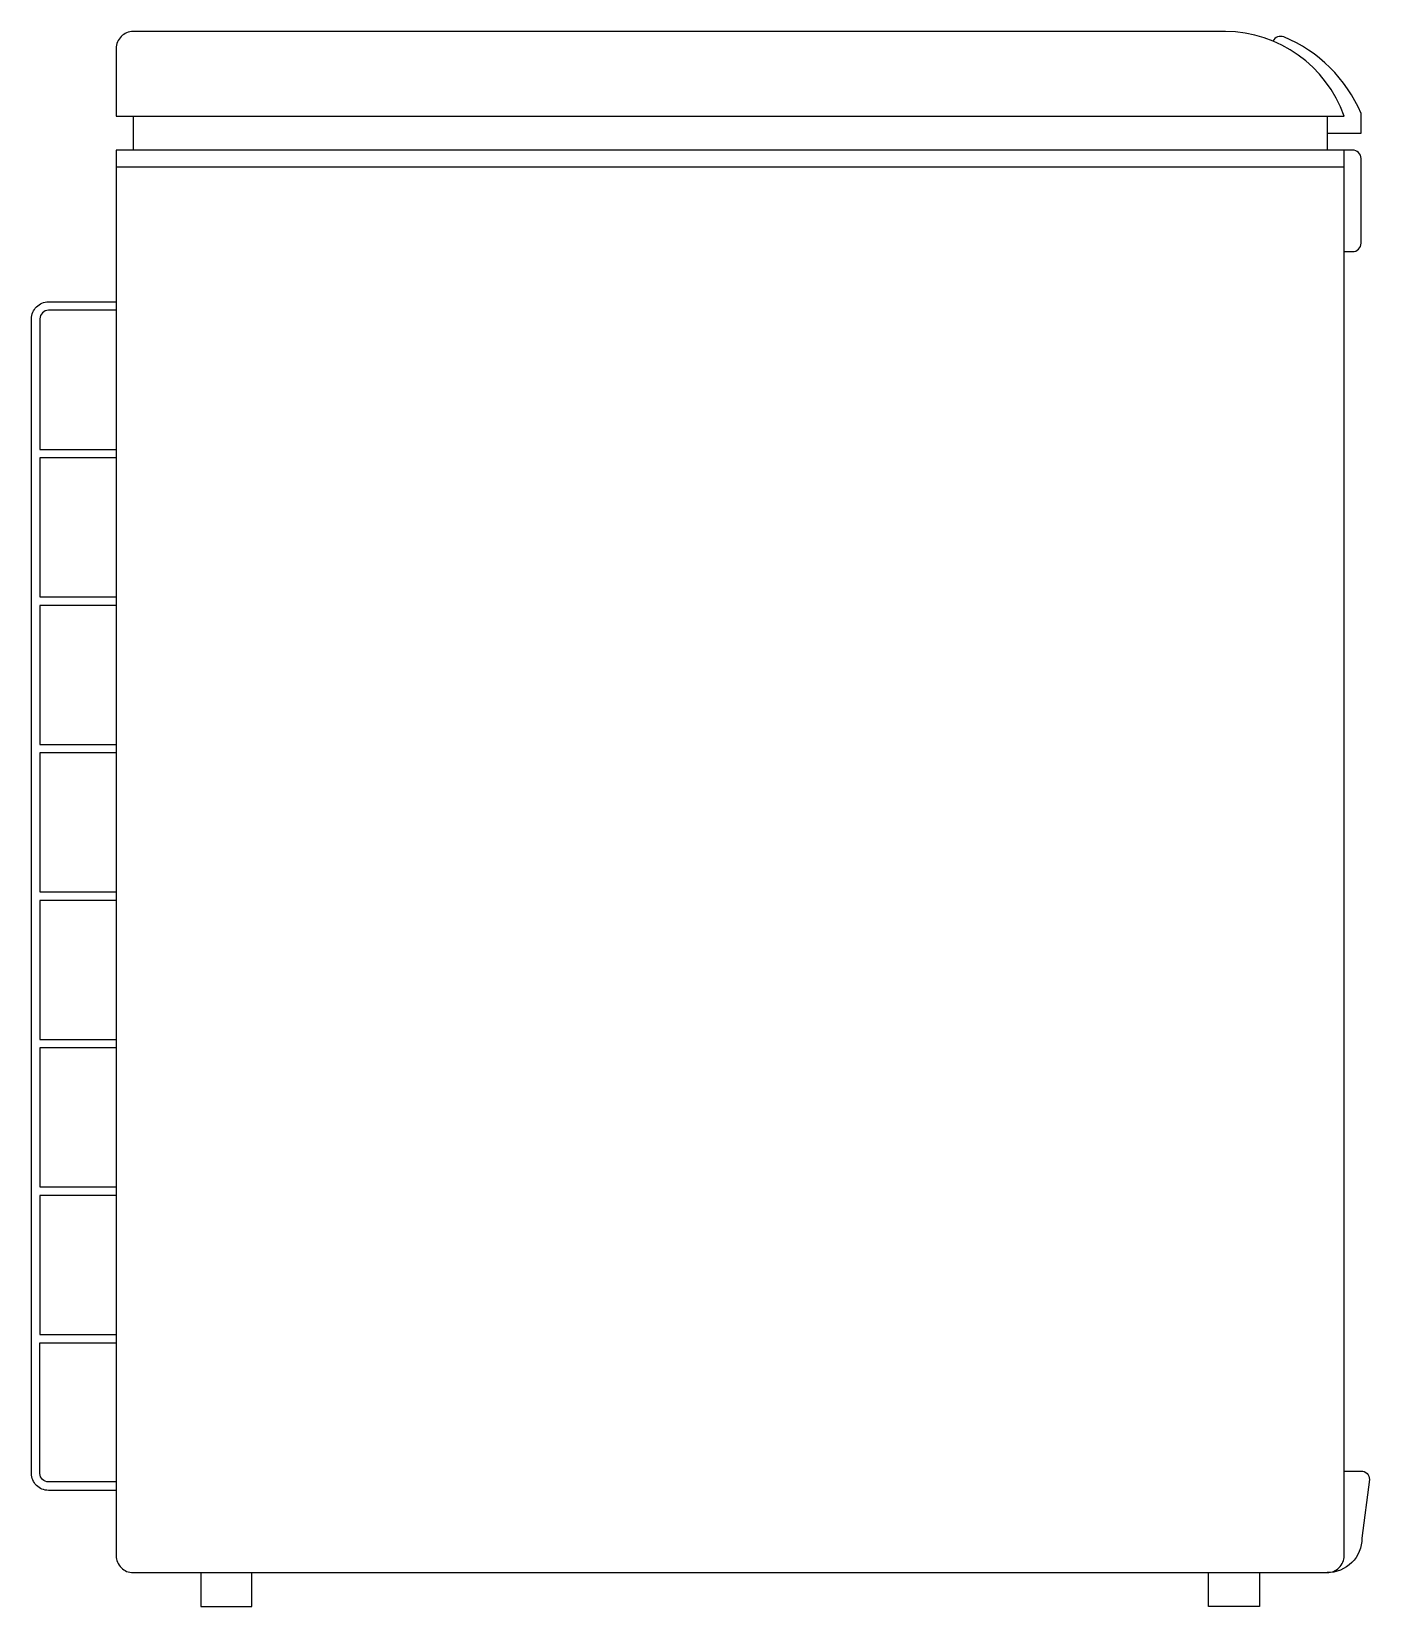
# Model space of a CAD drawing. Header units: millimetres. Extents: x -3067.273 to -3066.483, y 2853.766 to 2854.696.
import ezdxf

# ---------------------------------------------------------------- set-up
doc = ezdxf.new("R2010")
doc.units = ezdxf.units.MM
doc.header["$LTSCALE"] = 10
doc.layers.add('cozinha_freezers', color=2, linetype='Continuous')

msp = doc.modelspace()

# ---------------------------------------------------------------- linework, layer by layer
at = {"layer": 'cozinha_freezers'}
for p, q in [((-3067.21288, 2854.64594), (-3067.21288, 2854.62594)), ((-3066.50788, 2854.64594), (-3066.50788, 2854.62594)), ((-3067.22288, 2854.61594), (-3066.49788, 2854.61594))]:
    msp.add_line(p, q, dxfattribs=at)
for points in [[(-3067.22288, 2854.68594), (-3067.22288, 2854.64594), (-3066.49788, 2854.64594, 0.31756), (-3066.56788, 2854.69594), (-3067.21288, 2854.69594, 0.414214)], [(-3067.22288, 2853.79594, 0.414214), (-3067.21288, 2853.78594), (-3066.50788, 2853.78594, 0.414214), (-3066.49788, 2853.79594), (-3066.49788, 2854.62594), (-3067.22288, 2854.62594)]]:
    msp.add_lwpolyline(points, format="xyb", close=True, dxfattribs=at)
at = {"layer": 'cozinha_freezers', "color": 1}
for points in [[(-3066.50788, 2854.63594), (-3066.48788, 2854.63594), (-3066.48788, 2854.64758, 0.197113), (-3066.53352, 2854.69277, 0.368978), (-3066.53987, 2854.69031, 0.368978)], [(-3066.49788, 2854.56594), (-3066.49288, 2854.56594, 0.414214), (-3066.48788, 2854.57094), (-3066.48788, 2854.62094, 0.414214), (-3066.49288, 2854.62594), (-3066.49788, 2854.62594)], [(-3067.22288, 2853.8345), (-3067.26288, 2853.8345, -0.414214), (-3067.27288, 2853.8445), (-3067.27288, 2854.5263, -0.414214), (-3067.26288, 2854.5363), (-3067.22288, 2854.5363)], [(-3067.22288, 2854.5313), (-3067.26288, 2854.5313, 0.414214), (-3067.26788, 2854.5263), (-3067.26788, 2854.4492), (-3067.22288, 2854.4492)], [(-3067.22288, 2853.8395), (-3067.26288, 2853.8395, -0.414214), (-3067.26788, 2853.8445), (-3067.26788, 2853.9216), (-3067.22288, 2853.9216)], [(-3066.49788, 2853.84594), (-3066.48788, 2853.84594, -0.414214), (-3066.48288, 2853.84094), (-3066.48735, 2853.80626, -0.416072), (-3066.50788, 2853.78594)]]:
    msp.add_lwpolyline(points, format="xyb", dxfattribs=at)
for points in [[(-3067.22288, 2854.4442), (-3067.26788, 2854.4442), (-3067.26788, 2854.3621), (-3067.22288, 2854.3621)], [(-3067.22288, 2854.3571), (-3067.26788, 2854.3571), (-3067.26788, 2854.275), (-3067.22288, 2854.275)], [(-3067.22288, 2854.27), (-3067.26788, 2854.27), (-3067.26788, 2854.1879), (-3067.22288, 2854.1879)], [(-3067.22288, 2854.1829), (-3067.26788, 2854.1829), (-3067.26788, 2854.1008), (-3067.22288, 2854.1008)], [(-3067.22288, 2854.0958), (-3067.26788, 2854.0958), (-3067.26788, 2854.0137), (-3067.22288, 2854.0137)], [(-3067.22288, 2854.0087), (-3067.26788, 2854.0087), (-3067.26788, 2853.9266), (-3067.22288, 2853.9266)]]:
    msp.add_lwpolyline(points, dxfattribs=at)
at = {"layer": 'cozinha_freezers'}
for points in [[(-3067.17288, 2853.78594), (-3067.17288, 2853.76594), (-3067.14288, 2853.76594), (-3067.14288, 2853.78594)], [(-3066.54788, 2853.78594), (-3066.54788, 2853.76594), (-3066.57788, 2853.76594), (-3066.57788, 2853.78594)]]:
    msp.add_lwpolyline(points, dxfattribs=at)

doc.saveas('drawing.dxf')
